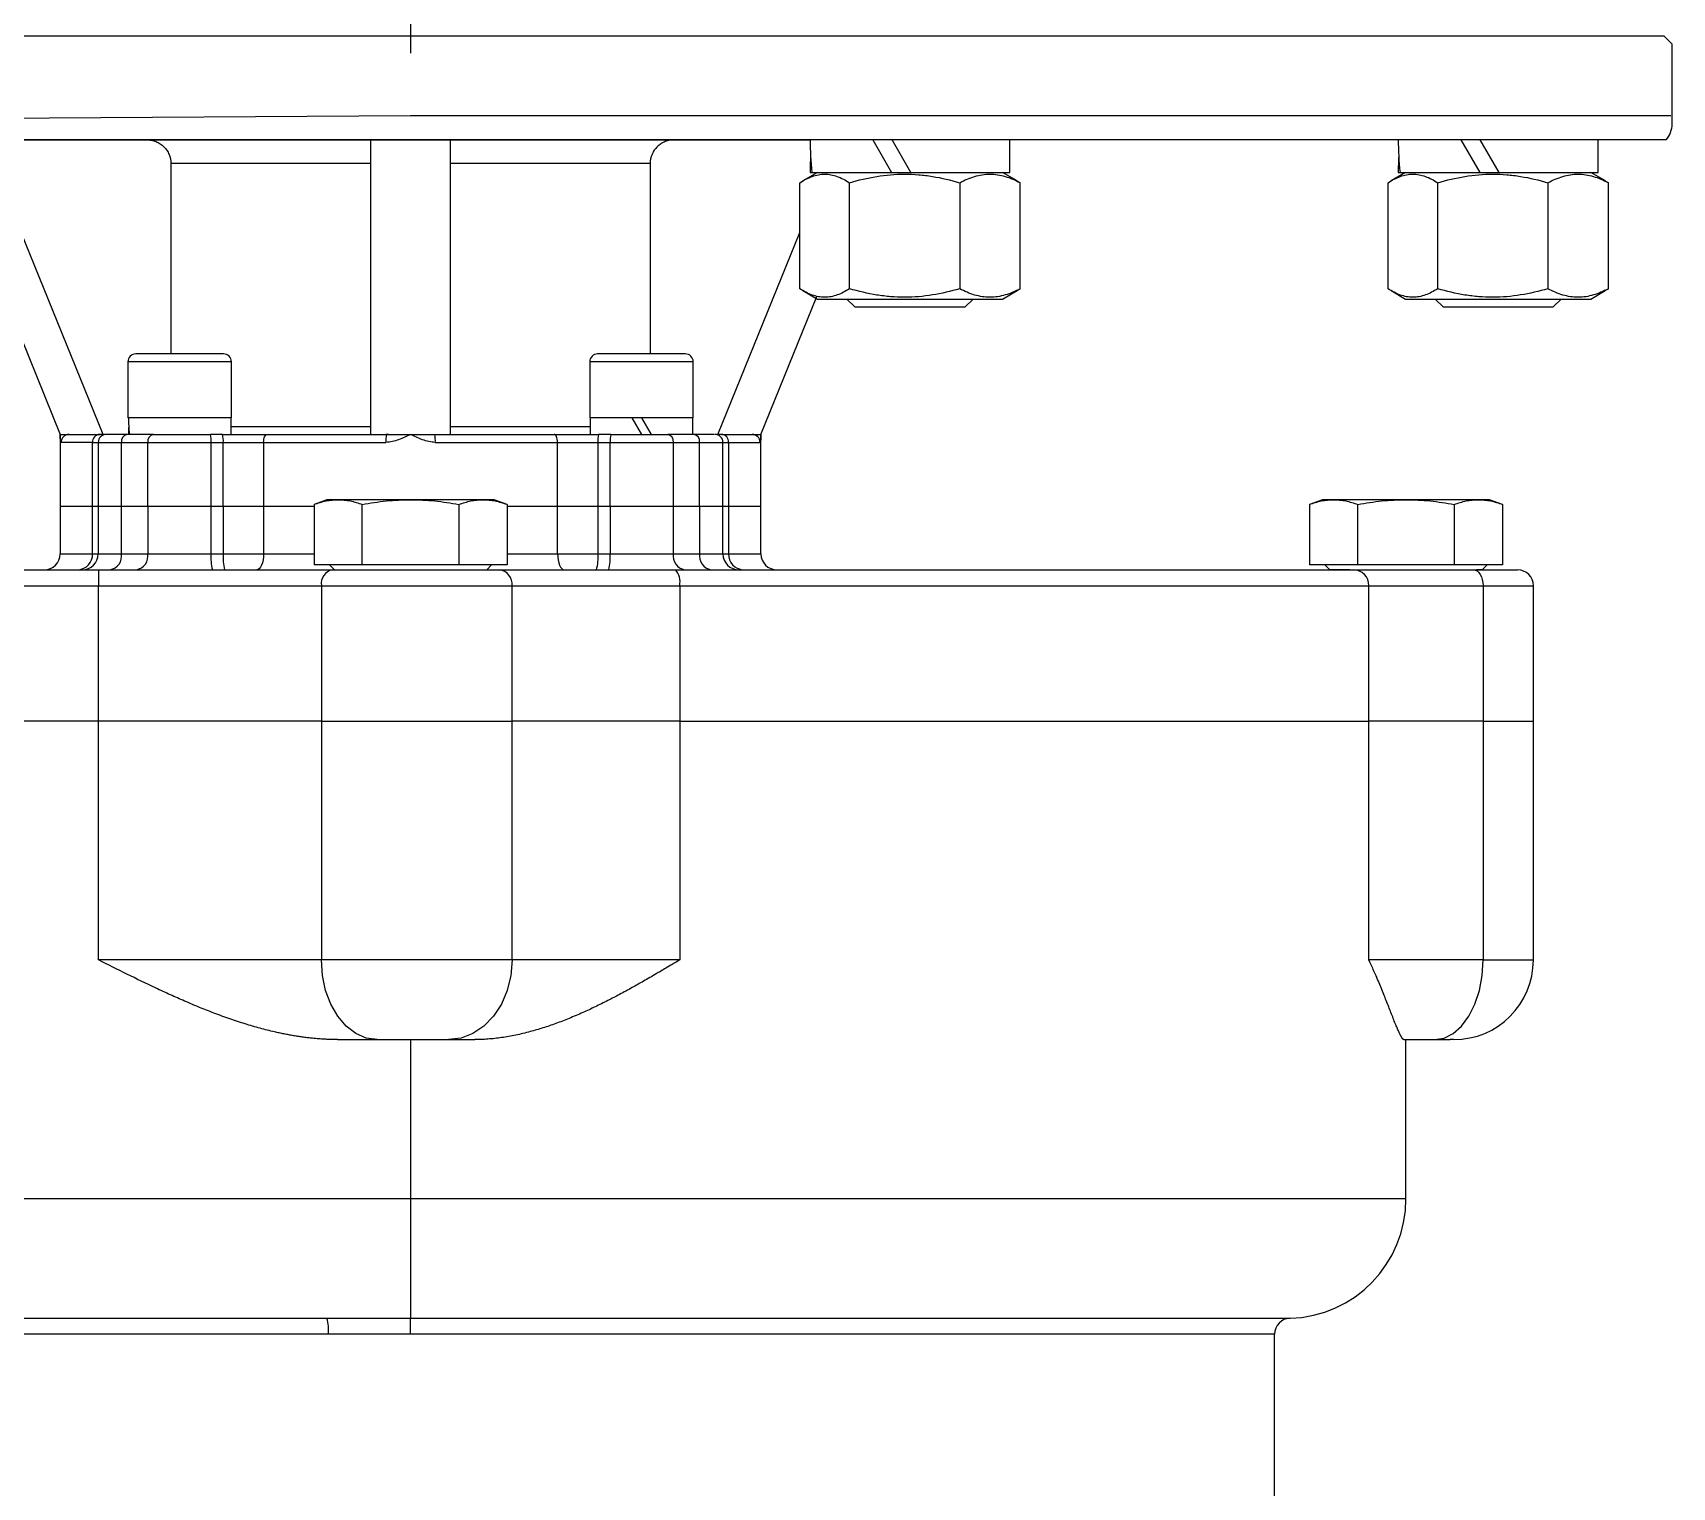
# Model space of a CAD drawing. Header units: millimetres. Extents: x 1756 to 4801, y 514 to 2668.
# Drawn here: x 3987 to 4192.9, y 1885.1 to 2067.8 of the extents above; entities that cross this region are included whole.
import ezdxf

# ---------------------------------------------------------------- set-up
doc = ezdxf.new("R2010")
doc.units = ezdxf.units.MM
doc.linetypes.add('AM_ISO08W050', pattern=[18, 12, -1.5, 3, -1.5])
doc.layers.add('AM_7', color=4, linetype='AM_ISO08W050', lineweight=25)

msp = doc.modelspace()

# ---------------------------------------------------------------- linework, layer by layer
at = {"color": 7, "linetype": 'Continuous', "lineweight": 25}
for p, q in [((4191.911, 2067.354), (3882.314, 2067.354)), ((4192.911, 2066.354), (4191.911, 2067.354)), ((4192.911, 2056.354), (4192.911, 2066.354)), ((4034.478, 2057.354), (3881.314, 2056.354)), ((4192.739, 2057.354), (4034.478, 2057.354)), ((4029.478, 2017.354), (4029.478, 2054.354)), ((4039.478, 2017.354), (4039.478, 2054.354)), ((4109.747, 2054.354), (4084.647, 2054.354)), ((4092.518, 2054.354), (4094.885, 2050.254)), ((4097.31, 2050.254), (4094.942, 2054.354)), ((4109.747, 2050.254), (4109.747, 2054.354)), ((4183.608, 2054.354), (4158.508, 2054.354)), ((4166.378, 2054.354), (4168.746, 2050.254)), ((4171.17, 2050.254), (4168.803, 2054.354)), ((4183.608, 2050.254), (4183.608, 2054.354)), ((4029.478, 2051.354), (4004.391, 2051.354)), ((4004.391, 2051.354), (4004.391, 2027.454)), ((4064.565, 2051.354), (4039.478, 2051.354)), ((4064.565, 2051.354), (4064.565, 2027.454)), ((4083.363, 2035.642), (4083.363, 2048.965)), ((4085.572, 2050.254), (4083.74, 2049.196)), ((4084.647, 2050.254), (4084.872, 2050.254)), ((4084.872, 2050.254), (4109.747, 2050.254)), ((4089.598, 2035.642), (4089.598, 2048.965)), ((4103.432, 2048.965), (4103.432, 2035.642)), ((4110.654, 2049.196), (4108.822, 2050.254)), ((4111.031, 2048.965), (4110.635, 2049.163)), ((4111.031, 2035.642), (4111.031, 2048.965)), ((4157.224, 2035.642), (4157.224, 2048.965)), ((4159.433, 2050.254), (4157.601, 2049.196)), ((4158.508, 2050.254), (4158.733, 2050.254)), ((4158.733, 2050.254), (4183.608, 2050.254)), ((4163.458, 2035.642), (4163.458, 2048.965)), ((4177.292, 2048.965), (4177.292, 2035.642)), ((4184.515, 2049.196), (4182.683, 2050.254)), ((4184.892, 2048.965), (4184.495, 2049.163)), ((4184.892, 2035.642), (4184.892, 2048.965)), ((3995.873, 2017.354), (3985.593, 2042.712)), ((4073.083, 2017.354), (4083.363, 2042.712)), ((3983.548, 2034.448), (3990.478, 2017.354)), ((4078.478, 2017.354), (4085.503, 2034.683)), ((4083.744, 2035.409), (4085.572, 2034.354)), ((4085.572, 2034.354), (4097.197, 2034.354)), ((4089.279, 2034.354), (4090.279, 2033.354)), ((4097.197, 2034.354), (4108.822, 2034.354)), ((4104.114, 2033.354), (4105.114, 2034.354)), ((4108.822, 2034.354), (4110.65, 2035.409)), ((4110.634, 2035.437), (4111.031, 2035.642)), ((4157.604, 2035.409), (4159.433, 2034.354)), ((4159.433, 2034.354), (4171.058, 2034.354)), ((4163.14, 2034.354), (4164.14, 2033.354)), ((4171.058, 2034.354), (4182.683, 2034.354)), ((4177.975, 2033.354), (4178.975, 2034.354)), ((4182.683, 2034.354), (4184.511, 2035.409)), ((4184.495, 2035.437), (4184.892, 2035.642)), ((4090.279, 2033.354), (4097.197, 2033.354)), ((4097.197, 2033.354), (4104.114, 2033.354)), ((4164.14, 2033.354), (4171.058, 2033.354)), ((4171.058, 2033.354), (4177.975, 2033.354)), ((3998.987, 2026.454), (3998.987, 2019.454)), ((4011.987, 2026.454), (3998.987, 2026.454)), ((4011.987, 2019.454), (4011.987, 2026.454)), ((4056.969, 2026.454), (4056.969, 2019.454)), ((4069.969, 2026.454), (4056.969, 2026.454)), ((4069.969, 2019.454), (4069.969, 2026.454)), ((4011.987, 2019.454), (3998.987, 2019.454)), ((4011.927, 2017.354), (4011.927, 2019.454)), ((4011.927, 2018.354), (4029.478, 2018.354)), ((4039.478, 2018.354), (4057.029, 2018.354)), ((4069.969, 2019.454), (4056.969, 2019.454)), ((4057.029, 2019.454), (4057.029, 2017.354)), ((4062.257, 2019.454), (4063.469, 2017.354)), ((4063.469, 2019.454), (4064.682, 2017.354)), ((4069.909, 2017.354), (4069.909, 2019.454)), ((3990.478, 2017.354), (3990.478, 2008.354)), ((3994.536, 2016.354), (3990.588, 2016.354)), ((3994.536, 2008.354), (3994.536, 2016.354)), ((3994.536, 2016.354), (3995.248, 2016.354)), ((3995.248, 2016.354), (3995.248, 2008.354)), ((3995.248, 2016.354), (3998.177, 2016.354)), ((3995.874, 2017.354), (3995.444, 2017.354)), ((3998.177, 2016.354), (4001.482, 2016.354)), ((3998.177, 2008.354), (3998.177, 2016.354)), ((4002.189, 2017.354), (3998.884, 2017.354)), ((4001.482, 2016.354), (4009.425, 2016.354)), ((4001.482, 2008.354), (4001.482, 2016.354)), ((4010.868, 2017.354), (4009.338, 2017.354)), ((4009.425, 2008.354), (4009.425, 2016.354)), ((4009.425, 2016.354), (4010.955, 2016.354)), ((4010.955, 2016.354), (4016.021, 2016.354)), ((4010.955, 2008.354), (4010.955, 2016.354)), ((4016.021, 2016.354), (4016.021, 2008.354)), ((4016.021, 2016.354), (4031.373, 2016.354)), ((4031.716, 2017.355), (4031.431, 2017.338)), ((4037.583, 2016.354), (4052.934, 2016.354)), ((4052.934, 2008.354), (4052.934, 2016.354)), ((4052.934, 2016.354), (4058.001, 2016.354)), ((4058.001, 2016.354), (4058.001, 2008.354)), ((4058.001, 2016.354), (4059.531, 2016.354)), ((4059.618, 2017.354), (4058.088, 2017.354)), ((4059.531, 2016.354), (4067.474, 2016.354)), ((4059.531, 2008.354), (4059.531, 2016.354)), ((4070.072, 2017.354), (4066.767, 2017.354)), ((4067.474, 2008.354), (4067.474, 2016.354)), ((4067.474, 2016.354), (4070.779, 2016.354)), ((4070.779, 2008.354), (4070.779, 2016.354)), ((4070.779, 2016.354), (4073.708, 2016.354)), ((4073.512, 2017.354), (4073.207, 2017.354)), ((4073.708, 2008.354), (4073.708, 2016.354)), ((4073.708, 2016.354), (4074.42, 2016.354)), ((4074.42, 2016.354), (4074.42, 2008.354)), ((4074.42, 2016.354), (4078.368, 2016.354)), ((4078.478, 2008.354), (4078.478, 2017.354)), ((3990.478, 2008.354), (3990.478, 2002.354)), ((3990.478, 2008.354), (3994.536, 2008.354)), ((3994.536, 2008.354), (3995.248, 2008.354)), ((3994.536, 2002.354), (3994.536, 2008.354)), ((3995.248, 2008.354), (3995.248, 2002.354)), ((3995.248, 2008.354), (3998.177, 2008.354)), ((3998.177, 2008.354), (4001.482, 2008.354)), ((3998.177, 2002.354), (3998.177, 2008.354)), ((4001.482, 2008.354), (4009.425, 2008.354)), ((4001.482, 2008.354), (4001.482, 2002.354)), ((4009.425, 2008.354), (4010.955, 2008.354)), ((4009.425, 2002.354), (4009.425, 2008.354)), ((4010.955, 2008.354), (4016.021, 2008.354)), ((4010.955, 2008.354), (4010.955, 2002.354)), ((4016.021, 2008.354), (4022.354, 2008.354)), ((4016.021, 2008.354), (4016.021, 2002.354)), ((4023.978, 2009.154), (4022.354, 2008.563)), ((4022.354, 2008.563), (4022.354, 2000.954)), ((4025.385, 2009.154), (4023.978, 2009.154)), ((4034.478, 2009.154), (4025.385, 2009.154)), ((4028.416, 2000.954), (4028.416, 2008.563)), ((4043.571, 2009.154), (4034.478, 2009.154)), ((4040.54, 2008.563), (4040.54, 2000.954)), ((4044.978, 2009.154), (4043.571, 2009.154)), ((4046.602, 2008.563), (4044.978, 2009.154)), ((4046.602, 2008.563), (4046.602, 2000.954)), ((4046.602, 2008.354), (4052.934, 2008.354)), ((4052.934, 2008.354), (4058.001, 2008.354)), ((4052.934, 2002.354), (4052.934, 2008.354)), ((4058.001, 2008.354), (4059.531, 2008.354)), ((4058.001, 2008.354), (4058.001, 2002.354)), ((4059.531, 2008.354), (4067.474, 2008.354)), ((4059.531, 2008.354), (4059.531, 2002.354)), ((4067.474, 2008.354), (4070.779, 2008.354)), ((4067.474, 2002.354), (4067.474, 2008.354)), ((4070.779, 2008.354), (4073.708, 2008.354)), ((4070.779, 2008.354), (4070.779, 2002.354)), ((4073.708, 2002.354), (4073.708, 2008.354)), ((4073.708, 2008.354), (4074.42, 2008.354)), ((4074.42, 2008.354), (4078.478, 2008.354)), ((4074.42, 2008.354), (4074.42, 2002.354)), ((4078.478, 2002.354), (4078.478, 2008.354)), ((4148.978, 2009.154), (4147.354, 2008.563)), ((4147.354, 2008.563), (4147.354, 2000.954)), ((4150.385, 2009.154), (4148.978, 2009.154)), ((4159.478, 2009.154), (4150.385, 2009.154)), ((4153.416, 2000.954), (4153.416, 2008.563)), ((4168.571, 2009.154), (4159.478, 2009.154)), ((4165.54, 2008.563), (4165.54, 2000.954)), ((4169.978, 2009.154), (4168.571, 2009.154)), ((4171.602, 2008.563), (4169.978, 2009.154)), ((4171.602, 2008.563), (4171.602, 2000.954)), ((3990.478, 2002.354), (3994.536, 2002.354)), ((3994.536, 2002.354), (3995.248, 2002.354)), ((3995.248, 2002.354), (3998.177, 2002.354)), ((3998.177, 2002.354), (4001.482, 2002.354)), ((4001.482, 2002.354), (4009.425, 2002.354)), ((4009.425, 2002.354), (4010.955, 2002.354)), ((4010.955, 2002.354), (4016.021, 2002.354)), ((4016.021, 2002.354), (4022.354, 2002.354)), ((4046.602, 2002.354), (4052.934, 2002.354)), ((4052.934, 2002.354), (4058.001, 2002.354)), ((4058.001, 2002.354), (4059.531, 2002.354)), ((4059.531, 2002.354), (4067.474, 2002.354)), ((4067.474, 2002.354), (4070.779, 2002.354)), ((4070.779, 2002.354), (4073.708, 2002.354)), ((4073.708, 2002.354), (4074.42, 2002.354)), ((4074.42, 2002.354), (4078.478, 2002.354)), ((3958.67, 2000.354), (3995.286, 2000.354)), ((3995.286, 2000.354), (3995.286, 1998.354)), ((4028.416, 2000.954), (4022.354, 2000.954)), ((4024.303, 2000.954), (4024.903, 2000.354)), ((4040.54, 2000.954), (4028.416, 2000.954)), ((4046.602, 2000.954), (4040.54, 2000.954)), ((4044.053, 2000.354), (4044.653, 2000.954)), ((4153.416, 2000.954), (4147.354, 2000.954)), ((4149.303, 2000.954), (4149.903, 2000.354)), ((4152.425, 2000.354), (4149.903, 2000.354)), ((4165.54, 2000.954), (4153.416, 2000.954)), ((4171.602, 2000.954), (4165.54, 2000.954)), ((4169.053, 2000.354), (4168.351, 2000.354)), ((4169.053, 2000.354), (4169.653, 2000.954)), ((3958.67, 1998.354), (3995.286, 1998.354)), ((3995.286, 1998.354), (4023.28, 1998.354)), ((3995.286, 1981.354), (3995.286, 1998.354)), ((4023.28, 1998.354), (4047.223, 1998.354)), ((4023.28, 1998.354), (4023.28, 1981.354)), ((4047.223, 1981.354), (4047.223, 1998.354)), ((4047.223, 1998.354), (4068.271, 1998.354)), ((4068.271, 1998.354), (4068.271, 1981.354)), ((4068.271, 1998.354), (4154.823, 1998.354)), ((4154.823, 1981.354), (4154.823, 1998.354)), ((4154.823, 1998.354), (4169.151, 1998.354)), ((4169.151, 1998.354), (4169.151, 1981.354)), ((4169.151, 1998.354), (4175.478, 1998.354)), ((4175.478, 1981.354), (4175.478, 1998.354)), ((3995.286, 1981.354), (3958.67, 1981.354)), ((4023.28, 1981.354), (3995.286, 1981.354)), ((3995.286, 1951.354), (3995.286, 1981.354)), ((4023.28, 1981.354), (4047.223, 1981.354)), ((4023.28, 1981.354), (4023.28, 1951.354)), ((4068.271, 1981.354), (4047.223, 1981.354)), ((4047.223, 1951.354), (4047.223, 1981.354)), ((4068.271, 1981.354), (4154.823, 1981.354)), ((4068.271, 1981.354), (4068.271, 1951.354)), ((4169.151, 1981.354), (4154.823, 1981.354)), ((4154.823, 1951.354), (4154.823, 1981.354)), ((4169.151, 1981.354), (4175.478, 1981.354)), ((4169.151, 1981.354), (4169.151, 1951.354)), ((4175.478, 1951.354), (4175.478, 1981.354)), ((4023.28, 1951.354), (3995.286, 1951.354)), ((4047.223, 1951.354), (4023.28, 1951.354)), ((4068.271, 1951.354), (4047.223, 1951.354)), ((4169.151, 1951.354), (4154.823, 1951.354)), ((4169.151, 1951.354), (4175.478, 1951.354)), ((4034.478, 1941.354), (4034.478, 1921.354)), ((4159.478, 1921.354), (4159.478, 1941.354)), ((4034.478, 1921.354), (3919.478, 1921.354)), ((4034.478, 1921.354), (4034.478, 1906.36)), ((4159.478, 1921.354), (4034.478, 1921.354)), ((3919.478, 1906.354), (4023.978, 1906.354)), ((4024.168, 1904.354), (3935.75, 1904.354)), ((4034.478, 1904.361), (4034.478, 1906.36)), ((4034.478, 1906.36), (4144.919, 1906.36)), ((4142.978, 1904.361), (4034.478, 1904.361)), ((4142.978, 1832.354), (4142.978, 1904.361))]:
    msp.add_line(p, q, dxfattribs=at)
at = {"linetype": 'ByBlock'}
msp.add_line((3984.309, 2054.354), (4084.647, 2054.354), dxfattribs=at)
at = {"color": 7, "linetype": 'Continuous', "lineweight": 25, "flags": 128}
for points in [[(4016.021, 2016.354), (4016.029, 2016.549), (4016.053, 2016.736), (4016.092, 2016.909), (4016.144, 2017.061), (4016.208, 2017.185), (4016.28, 2017.278), (4016.359, 2017.335), (4016.441, 2017.354)], [(4052.934, 2016.354), (4052.926, 2016.549), (4052.903, 2016.736), (4052.864, 2016.909), (4052.812, 2017.061), (4052.748, 2017.185), (4052.676, 2017.278), (4052.597, 2017.335), (4052.515, 2017.354)], [(4016.021, 2002.354), (4016.005, 2001.964), (4015.958, 2001.588), (4015.88, 2001.243), (4015.776, 2000.94), (4015.649, 2000.691), (4015.504, 2000.506), (4015.346, 2000.392), (4015.182, 2000.354)], [(4052.934, 2002.354), (4052.951, 2001.964), (4052.998, 2001.588), (4053.076, 2001.243), (4053.18, 2000.94), (4053.307, 2000.691), (4053.452, 2000.506), (4053.61, 2000.392), (4053.773, 2000.354)], [(4167.942, 2000.354), (4168.178, 2000.315), (4168.405, 2000.202), (4168.614, 2000.017), (4168.797, 1999.768), (4168.947, 1999.465), (4169.059, 1999.119), (4169.128, 1998.744), (4169.151, 1998.354)], [(4030.279, 1941.354), (4028.913, 1941.546), (4027.601, 1942.115), (4026.391, 1943.039), (4025.33, 1944.283), (4024.46, 1945.798), (4023.813, 1947.527), (4023.415, 1949.403), (4023.28, 1951.354)], [(4047.223, 1951.354), (4047.07, 1949.403), (4046.616, 1947.527), (4045.88, 1945.798), (4044.89, 1944.283), (4043.683, 1943.039), (4042.306, 1942.115), (4040.811, 1941.546), (4039.257, 1941.354)], [(4163.105, 1941.354), (4164.285, 1941.546), (4165.419, 1942.115), (4166.464, 1943.039), (4167.38, 1944.283), (4168.132, 1945.798), (4168.691, 1947.527), (4169.035, 1949.403), (4169.151, 1951.354)]]:
    msp.add_lwpolyline(points, dxfattribs=at)
at = {"color": 7, "linetype": 'Continuous', "lineweight": 25}
for centre, radius, start, end in [((4189.911, 2056.354), 3, 318.18969, 0), ((3999.987, 2026.454), 1, 90, 180), ((4010.987, 2026.454), 1, 0, 90), ((4057.969, 2026.454), 1, 90, 180), ((4068.969, 2026.454), 1, 0, 90), ((3991.586, 2016.355), 0.999, 90.0716, 180.07142), ((3995.492, 2016.398), 0.957, 92.90166, 182.63384), ((3996.248, 2016.354), 1, 90, 180), ((3999.061, 2016.479), 0.893, 101.42175, 188.04947), ((4002.366, 2016.479), 0.893, 101.42175, 188.04947), ((4006.491, 2016.602), 2.944, 355.16619, 14.79594), ((4008.021, 2016.602), 2.944, 355.16619, 14.79594), ((4034.968, 2016.603), 3.604, 167.9691, 183.95765), ((4033.987, 2016.603), 3.604, 356.04235, 12.0309), ((4060.934, 2016.602), 2.944, 165.20406, 184.83381), ((4062.465, 2016.602), 2.944, 165.20406, 184.83381), ((4066.59, 2016.479), 0.893, 351.95053, 78.57825), ((4069.895, 2016.479), 0.893, 351.95053, 78.57825), ((4072.708, 2016.354), 1, 0, 90), ((4073.464, 2016.398), 0.957, 357.36616, 87.09834), ((4077.369, 2016.355), 0.999, 359.92858, 89.9284), ((3988.478, 2002.354), 2, 270, 0), ((3992.624, 2002.266), 1.914, 272.90166, 2.63384), ((3993.248, 2002.354), 2, 270, 0), ((3996.409, 2002.104), 1.785, 281.42175, 8.04947), ((3999.714, 2002.104), 1.785, 281.42175, 8.04947), ((4015.292, 2001.858), 5.889, 175.16619, 194.79594), ((4016.823, 2001.858), 5.889, 175.16619, 194.79594), ((4052.133, 2001.858), 5.889, 345.20406, 4.83381), ((4053.664, 2001.858), 5.889, 345.20406, 4.83381), ((4069.241, 2002.104), 1.785, 171.95053, 258.57825), ((4072.546, 2002.104), 1.785, 171.95053, 258.57825), ((4075.708, 2002.354), 2, 180, 270), ((4076.332, 2002.266), 1.914, 177.36616, 267.09834), ((4080.478, 2002.354), 2, 180, 270), ((4025.044, 1998.609), 1.783, 101.79935, 188.22783), ((4045.4, 1998.537), 1.832, 354.27384, 82.80437), ((4066.016, 1998.817), 2.302, 348.3861, 41.86985), ((4152.86, 1998.39), 1.964, 358.93377, 88.89253), ((4173.478, 1998.354), 2, 0, 90), ((4165.478, 1951.354), 10, 270, 0), ((4144.478, 1921.354), 15, 271.68541, 0), ((4018.764, 1904.849), 5.427, 354.7617, 16.0945), ((4144.978, 1904.361), 2, 91.68541, 180)]:
    msp.add_arc(centre, radius, start, end, dxfattribs=at)
for centre, major_axis, start_param, end_param in [((4097.197, 2054.354), (0, -21.737), 4.712389, 4.9021421), ((4171.058, 2054.354), (0, -21.737), 4.712389, 4.9021421), ((4097.197, 2050.254), (0, -21.737), 4.6179404, 4.712389), ((4171.058, 2050.254), (0, -21.737), 4.6179404, 4.712389), ((4005.487, 2019.454), (0, 11.154), 1.5707963, 1.760193), ((4005.487, 2017.354), (0, 11.154), 1.4765236, 1.5707963)]:
    msp.add_ellipse(centre, major_axis=major_axis, ratio=0.5773503, start_param=start_param, end_param=end_param, dxfattribs=at)
for points, knots in [([(4034.478, 2054.354), (4012.068, 2054.354), (3990.574, 2054.354), (3958.881, 2054.354), (3882.193, 2054.232), (3882.193, 2054.232)], [0, 0, 0, 0, 0.5, 0.5, 1, 1, 1, 1]), ([(4001.353, 2054.354), (4001.552, 2054.354), (4001.748, 2054.335), (4002.134, 2054.259), (4002.326, 2054.202), (4002.692, 2054.053), (4002.866, 2053.962), (4003.196, 2053.746), (4003.353, 2053.62), (4003.634, 2053.344), (4003.76, 2053.194), (4003.983, 2052.867), (4004.079, 2052.691), (4004.309, 2052.148), (4004.391, 2051.752), (4004.391, 2051.354)], [0, 0, 0, 0, 0.125, 0.125, 0.25, 0.25, 0.375, 0.375, 0.5, 0.5, 0.625, 0.625, 0.75, 0.75, 1, 1, 1, 1]), ([(4192.147, 2054.354), (4187.903, 2054.354), (4109.644, 2054.354), (4078.382, 2054.354), (4056.888, 2054.354), (4034.478, 2054.354)], [0.0135939, 0.0135939, 0.0135939, 0.0135939, 0.5, 0.5, 1, 1, 1, 1]), ([(4067.603, 2054.354), (4067.403, 2054.354), (4067.207, 2054.335), (4066.822, 2054.259), (4066.63, 2054.202), (4066.263, 2054.053), (4066.089, 2053.962), (4065.76, 2053.746), (4065.603, 2053.62), (4065.322, 2053.344), (4065.196, 2053.194), (4064.973, 2052.867), (4064.877, 2052.691), (4064.647, 2052.148), (4064.565, 2051.752), (4064.565, 2051.354)], [0, 0, 0, 0, 0.125, 0.125, 0.25, 0.25, 0.375, 0.375, 0.5, 0.5, 0.625, 0.625, 0.75, 0.75, 1, 1, 1, 1]), ([(4083.363, 2048.965), (4083.872, 2049.292), (4084.385, 2049.561), (4085.421, 2049.934), (4085.944, 2050.036), (4086.739, 2050.038), (4087.006, 2050.013), (4087.532, 2049.915), (4087.794, 2049.842), (4088.574, 2049.562), (4089.088, 2049.292), (4089.598, 2048.965)], [0, 0, 0, 0, 0.25, 0.25, 0.5, 0.5, 0.625, 0.625, 0.75, 0.75, 1, 1, 1, 1]), ([(4089.598, 2048.965), (4090.727, 2049.292), (4091.865, 2049.561), (4094.164, 2049.934), (4095.325, 2050.036), (4097.089, 2050.038), (4097.68, 2050.013), (4098.849, 2049.915), (4099.429, 2049.842), (4101.16, 2049.562), (4102.301, 2049.292), (4103.432, 2048.965)], [0, 0, 0, 0, 0.25, 0.25, 0.5, 0.5, 0.625, 0.625, 0.75, 0.75, 1, 1, 1, 1]), ([(4103.432, 2048.965), (4104.052, 2049.292), (4104.677, 2049.561), (4105.94, 2049.934), (4106.578, 2050.036), (4107.547, 2050.038), (4107.872, 2050.013), (4108.514, 2049.915), (4108.832, 2049.842), (4109.783, 2049.562), (4110.41, 2049.292), (4111.031, 2048.965)], [0, 0, 0, 0, 0.25, 0.25, 0.5, 0.5, 0.625, 0.625, 0.75, 0.75, 1, 1, 1, 1]), ([(4157.224, 2048.965), (4157.733, 2049.292), (4158.246, 2049.561), (4159.282, 2049.934), (4159.805, 2050.036), (4160.6, 2050.038), (4160.866, 2050.013), (4161.393, 2049.915), (4161.655, 2049.842), (4162.435, 2049.562), (4162.949, 2049.292), (4163.458, 2048.965)], [0, 0, 0, 0, 0.25, 0.25, 0.5, 0.5, 0.625, 0.625, 0.75, 0.75, 1, 1, 1, 1]), ([(4163.458, 2048.965), (4164.588, 2049.292), (4165.726, 2049.561), (4168.025, 2049.934), (4169.186, 2050.036), (4170.95, 2050.038), (4171.541, 2050.013), (4172.71, 2049.915), (4173.29, 2049.842), (4175.021, 2049.562), (4176.162, 2049.292), (4177.292, 2048.965)], [0, 0, 0, 0, 0.25, 0.25, 0.5, 0.5, 0.625, 0.625, 0.75, 0.75, 1, 1, 1, 1]), ([(4177.292, 2048.965), (4177.913, 2049.292), (4178.538, 2049.561), (4179.801, 2049.934), (4180.439, 2050.036), (4181.408, 2050.038), (4181.732, 2050.013), (4182.374, 2049.915), (4182.693, 2049.842), (4183.644, 2049.562), (4184.271, 2049.292), (4184.892, 2048.965)], [0, 0, 0, 0, 0.25, 0.25, 0.5, 0.5, 0.625, 0.625, 0.75, 0.75, 1, 1, 1, 1]), ([(4089.598, 2035.642), (4089.089, 2035.315), (4088.576, 2035.046), (4087.54, 2034.673), (4087.016, 2034.571), (4086.221, 2034.57), (4085.955, 2034.595), (4085.428, 2034.693), (4085.167, 2034.765), (4084.386, 2035.045), (4083.873, 2035.315), (4083.363, 2035.642)], [0, 0, 0, 0, 0.25, 0.25, 0.5, 0.5, 0.625, 0.625, 0.75, 0.75, 1, 1, 1, 1]), ([(4103.432, 2035.642), (4102.302, 2035.315), (4101.164, 2035.046), (4098.865, 2034.673), (4097.704, 2034.571), (4095.94, 2034.57), (4095.349, 2034.595), (4094.18, 2034.693), (4093.6, 2034.765), (4091.869, 2035.045), (4090.728, 2035.315), (4089.598, 2035.642)], [0, 0, 0, 0, 0.25, 0.25, 0.5, 0.5, 0.625, 0.625, 0.75, 0.75, 1, 1, 1, 1]), ([(4111.031, 2035.642), (4110.41, 2035.315), (4109.786, 2035.046), (4108.523, 2034.673), (4107.885, 2034.571), (4106.915, 2034.57), (4106.591, 2034.595), (4105.949, 2034.693), (4105.63, 2034.765), (4104.679, 2035.045), (4104.053, 2035.315), (4103.432, 2035.642)], [0, 0, 0, 0, 0.25, 0.25, 0.5, 0.5, 0.625, 0.625, 0.75, 0.75, 1, 1, 1, 1]), ([(4163.458, 2035.642), (4162.949, 2035.315), (4162.437, 2035.046), (4161.401, 2034.673), (4160.877, 2034.571), (4160.082, 2034.57), (4159.816, 2034.595), (4159.289, 2034.693), (4159.027, 2034.765), (4158.247, 2035.045), (4157.733, 2035.315), (4157.224, 2035.642)], [0, 0, 0, 0, 0.25, 0.25, 0.5, 0.5, 0.625, 0.625, 0.75, 0.75, 1, 1, 1, 1]), ([(4177.292, 2035.642), (4176.163, 2035.315), (4175.025, 2035.046), (4172.726, 2034.673), (4171.565, 2034.571), (4169.801, 2034.57), (4169.21, 2034.595), (4168.041, 2034.693), (4167.461, 2034.765), (4165.73, 2035.045), (4164.589, 2035.315), (4163.458, 2035.642)], [0, 0, 0, 0, 0.25, 0.25, 0.5, 0.5, 0.625, 0.625, 0.75, 0.75, 1, 1, 1, 1]), ([(4184.892, 2035.642), (4184.271, 2035.315), (4183.646, 2035.046), (4182.384, 2034.673), (4181.745, 2034.571), (4180.776, 2034.57), (4180.452, 2034.595), (4179.81, 2034.693), (4179.491, 2034.765), (4178.54, 2035.045), (4177.914, 2035.315), (4177.292, 2035.642)], [0, 0, 0, 0, 0.25, 0.25, 0.5, 0.5, 0.625, 0.625, 0.75, 0.75, 1, 1, 1, 1]), ([(4005.487, 2027.454), (4004.028, 2027.454), (4002.629, 2027.454), (4000.566, 2027.454), (3999.987, 2027.454), (3999.987, 2027.454)], [0, 0, 0, 0, 0.5, 0.5, 1, 1, 1, 1]), ([(4010.987, 2027.454), (4010.987, 2027.454), (4010.407, 2027.454), (4008.344, 2027.454), (4006.945, 2027.454), (4005.487, 2027.454)], [0, 0, 0, 0, 0.5, 0.5, 1, 1, 1, 1]), ([(4068.969, 2027.454), (4068.969, 2027.454), (4068.39, 2027.454), (4066.327, 2027.454), (4064.928, 2027.454), (4062.011, 2027.454), (4060.612, 2027.454), (4058.549, 2027.454), (4057.969, 2027.454), (4057.969, 2027.454)], [0, 0, 0, 0, 0.25, 0.25, 0.5, 0.5, 0.75, 0.75, 1, 1, 1, 1]), ([(3990.588, 2016.354), (3990.568, 2016.354), (3990.551, 2016.39), (3990.524, 2016.506), (3990.512, 2016.587), (3990.486, 2016.87), (3990.478, 2017.112), (3990.478, 2017.354)], [0, 0, 0, 0, 0.25, 0.25, 0.5, 0.5, 1, 1, 1, 1]), ([(3990.478, 2017.354), (3990.478, 2017.354), (3990.484, 2017.354), (3990.509, 2017.354), (3990.527, 2017.354), (3990.599, 2017.354), (3990.672, 2017.354), (3990.958, 2017.354), (3991.233, 2017.354), (3991.585, 2017.354)], [0, 0, 0, 0, 0.125, 0.125, 0.25, 0.25, 0.5, 0.5, 1, 1, 1, 1]), ([(3998.884, 2017.354), (3998.455, 2017.354), (3997.585, 2017.354), (3996.738, 2017.354), (3996.278, 2017.354), (3996.293, 2017.354), (3996.299, 2017.354)], [0, 0, 0, 0, 0.2744342, 0.5555314, 0.8366287, 1, 1, 1, 1]), ([(4034.478, 2017.354), (4033.985, 2017.112), (4033.493, 2016.87), (4032.719, 2016.587), (4032.457, 2016.506), (4031.923, 2016.39), (4031.65, 2016.354), (4031.373, 2016.354)], [0, 0, 0, 0, 0.5, 0.5, 0.75, 0.75, 1, 1, 1, 1]), ([(4031.443, 2017.354), (4031.871, 2017.354), (4032.344, 2017.354), (4033.124, 2017.354), (4033.389, 2017.354), (4033.793, 2017.354), (4033.928, 2017.354), (4034.202, 2017.354), (4034.341, 2017.354), (4034.478, 2017.354)], [0, 0, 0, 0, 0.5, 0.5, 0.75, 0.75, 0.875, 0.875, 1, 1, 1, 1]), ([(4034.478, 2017.354), (4034.615, 2017.354), (4034.754, 2017.354), (4035.028, 2017.354), (4035.163, 2017.354), (4035.567, 2017.354), (4035.834, 2017.354), (4036.612, 2017.354), (4037.085, 2017.354), (4037.512, 2017.354)], [0, 0, 0, 0, 0.125, 0.125, 0.25, 0.25, 0.5, 0.5, 1, 1, 1, 1]), ([(4037.583, 2016.354), (4037.306, 2016.354), (4037.033, 2016.39), (4036.499, 2016.506), (4036.237, 2016.587), (4035.462, 2016.87), (4034.97, 2017.112), (4034.478, 2017.354)], [0, 0, 0, 0, 0.25, 0.25, 0.5, 0.5, 1, 1, 1, 1]), ([(4072.657, 2017.354), (4072.663, 2017.354), (4072.678, 2017.354), (4072.218, 2017.354), (4071.371, 2017.354), (4070.501, 2017.354), (4070.072, 2017.354)], [0, 0, 0, 0, 0.1633713, 0.4444686, 0.7255658, 1, 1, 1, 1]), ([(4077.371, 2017.354), (4077.723, 2017.354), (4077.998, 2017.354), (4078.285, 2017.354), (4078.357, 2017.354), (4078.429, 2017.354), (4078.447, 2017.354), (4078.472, 2017.354), (4078.478, 2017.354), (4078.478, 2017.354)], [0, 0, 0, 0, 0.5, 0.5, 0.75, 0.75, 0.875, 0.875, 1, 1, 1, 1]), ([(4078.478, 2017.354), (4078.478, 2017.112), (4078.47, 2016.87), (4078.444, 2016.587), (4078.432, 2016.506), (4078.405, 2016.39), (4078.388, 2016.354), (4078.368, 2016.354)], [0, 0, 0, 0, 0.5, 0.5, 0.75, 0.75, 1, 1, 1, 1]), ([(4022.354, 2008.563), (4022.855, 2008.745), (4023.357, 2008.894), (4024.367, 2009.099), (4024.875, 2009.154), (4025.385, 2009.154)], [0, 0, 0, 0, 0.5, 0.5, 1, 1, 1, 1]), ([(4025.385, 2009.154), (4025.895, 2009.154), (4026.402, 2009.099), (4027.412, 2008.894), (4027.915, 2008.745), (4028.416, 2008.563)], [0, 0, 0, 0, 0.5, 0.5, 1, 1, 1, 1]), ([(4028.416, 2008.563), (4029.418, 2008.745), (4030.423, 2008.894), (4032.443, 2009.099), (4033.458, 2009.154), (4034.478, 2009.154)], [0, 0, 0, 0, 0.5, 0.5, 1, 1, 1, 1]), ([(4034.478, 2009.154), (4035.498, 2009.154), (4036.513, 2009.099), (4038.532, 2008.894), (4039.538, 2008.745), (4040.54, 2008.563)], [0, 0, 0, 0, 0.5, 0.5, 1, 1, 1, 1]), ([(4040.54, 2008.563), (4041.041, 2008.745), (4041.544, 2008.894), (4042.554, 2009.099), (4043.061, 2009.154), (4043.571, 2009.154)], [0, 0, 0, 0, 0.5, 0.5, 1, 1, 1, 1]), ([(4043.571, 2009.154), (4044.081, 2009.154), (4044.588, 2009.099), (4045.598, 2008.894), (4046.101, 2008.745), (4046.602, 2008.563)], [0, 0, 0, 0, 0.5, 0.5, 1, 1, 1, 1]), ([(4147.354, 2008.563), (4147.855, 2008.745), (4148.357, 2008.894), (4149.367, 2009.099), (4149.875, 2009.154), (4150.385, 2009.154)], [0, 0, 0, 0, 0.5, 0.5, 1, 1, 1, 1]), ([(4150.385, 2009.154), (4150.895, 2009.154), (4151.402, 2009.099), (4152.412, 2008.894), (4152.915, 2008.745), (4153.416, 2008.563)], [0, 0, 0, 0, 0.5, 0.5, 1, 1, 1, 1]), ([(4153.416, 2008.563), (4154.418, 2008.745), (4155.423, 2008.894), (4157.443, 2009.099), (4158.458, 2009.154), (4159.478, 2009.154)], [0, 0, 0, 0, 0.5, 0.5, 1, 1, 1, 1]), ([(4159.478, 2009.154), (4160.498, 2009.154), (4161.513, 2009.099), (4163.532, 2008.894), (4164.538, 2008.745), (4165.54, 2008.563)], [0, 0, 0, 0, 0.5, 0.5, 1, 1, 1, 1]), ([(4165.54, 2008.563), (4166.041, 2008.745), (4166.544, 2008.894), (4167.554, 2009.099), (4168.061, 2009.154), (4168.571, 2009.154)], [0, 0, 0, 0, 0.5, 0.5, 1, 1, 1, 1]), ([(4168.571, 2009.154), (4169.081, 2009.154), (4169.588, 2009.099), (4170.598, 2008.894), (4171.101, 2008.745), (4171.602, 2008.563)], [0, 0, 0, 0, 0.5, 0.5, 1, 1, 1, 1]), ([(3995.286, 2000.354), (3995.511, 2000.354), (3995.959, 2000.354), (3996.632, 2000.354), (3997.303, 2000.354), (3997.973, 2000.354), (3998.643, 2000.354), (3999.311, 2000.354), (3999.979, 2000.354), (4000.645, 2000.354), (4001.31, 2000.354), (4001.974, 2000.354), (4002.638, 2000.354), (4004.424, 2000.354), (4007.307, 2000.354), (4011.186, 2000.354), (4014.914, 2000.354), (4017.605, 2000.354), (4019.373, 2000.354), (4020.308, 2000.354), (4021.223, 2000.354), (4022.118, 2000.354), (4022.993, 2000.354), (4023.85, 2000.354), (4024.403, 2000.354), (4024.68, 2000.354)], [0, 0, 0, 0, 0.0206873, 0.0413484, 0.0619885, 0.082613, 0.1032271, 0.123836, 0.1444453, 0.16506, 0.1856856, 0.2063273, 0.2269904, 0.2476802, 0.3738332, 0.5000025, 0.6261556, 0.7523249, 0.7877718, 0.8231526, 0.8584941, 0.8938229, 0.9291657, 0.9645492, 1, 1, 1, 1]), ([(4024.68, 2000.354), (4024.772, 2000.354), (4024.957, 2000.354), (4025.242, 2000.354), (4025.534, 2000.354), (4025.832, 2000.354), (4026.137, 2000.354), (4026.449, 2000.354), (4027.038, 2000.354), (4027.935, 2000.354), (4029.178, 2000.354), (4030.471, 2000.354), (4031.577, 2000.354), (4032.469, 2000.354), (4033.136, 2000.354), (4033.806, 2000.354), (4034.254, 2000.354), (4034.478, 2000.354)], [0, 0, 0, 0, 0.0354436, 0.0708226, 0.1061635, 0.141493, 0.1768378, 0.2122247, 0.2476802, 0.3738197, 0.5000079, 0.6261474, 0.7523356, 0.8143142, 0.8761557, 0.9380033, 1, 1, 1, 1]), ([(4034.478, 2000.354), (4034.596, 2000.354), (4034.832, 2000.354), (4035.186, 2000.354), (4035.539, 2000.354), (4035.89, 2000.354), (4036.241, 2000.354), (4036.59, 2000.354), (4036.939, 2000.354), (4037.287, 2000.354), (4038.049, 2000.354), (4039.211, 2000.354), (4040.717, 2000.354), (4042.139, 2000.354), (4043.188, 2000.354), (4043.919, 2000.354), (4044.379, 2000.354), (4044.818, 2000.354), (4045.238, 2000.354), (4045.499, 2000.354), (4045.63, 2000.354)], [0, 0, 0, 0, 0.02749, 0.0549197, 0.0823065, 0.1096679, 0.1370215, 0.1643848, 0.1917756, 0.2192112, 0.2467091, 0.373338, 0.5000072, 0.6266361, 0.7533053, 0.8027403, 0.8520248, 0.9012613, 0.9505523, 1, 1, 1, 1]), ([(4045.63, 2000.354), (4045.767, 2000.354), (4046.041, 2000.354), (4046.463, 2000.354), (4046.893, 2000.354), (4047.331, 2000.354), (4047.777, 2000.354), (4048.231, 2000.354), (4048.693, 2000.354), (4049.163, 2000.354), (4049.642, 2000.354), (4050.786, 2000.354), (4052.673, 2000.354), (4055.425, 2000.354), (4058.333, 2000.354), (4060.699, 2000.354), (4062.426, 2000.354), (4063.466, 2000.354), (4064.516, 2000.354), (4065.577, 2000.354), (4066.648, 2000.354), (4067.369, 2000.354), (4067.73, 2000.354)], [0, 0, 0, 0, 0.0248753, 0.0497253, 0.0745563, 0.0993748, 0.1241872, 0.1490001, 0.1738198, 0.1986528, 0.2235055, 0.2483843, 0.3741835, 0.5000023, 0.6258015, 0.7516204, 0.793064, 0.834449, 0.8758053, 0.9171627, 0.958551, 1, 1, 1, 1]), ([(4067.73, 2000.354), (4068.081, 2000.354), (4068.781, 2000.354), (4069.829, 2000.354), (4070.873, 2000.354), (4071.914, 2000.354), (4072.952, 2000.354), (4073.986, 2000.354), (4075.018, 2000.354), (4076.046, 2000.354), (4077.071, 2000.354), (4078.093, 2000.354), (4079.112, 2000.354), (4080.127, 2000.354), (4081.14, 2000.354), (4083.018, 2000.354), (4085.742, 2000.354), (4089.275, 2000.354), (4092.752, 2000.354), (4097.349, 2000.354), (4102.965, 2000.354), (4109.456, 2000.354), (4115.65, 2000.354), (4121.514, 2000.354), (4127.008, 2000.354), (4132.092, 2000.354), (4136.751, 2000.354), (4140.253, 2000.354), (4142.821, 2000.354), (4144.621, 2000.354), (4146.309, 2000.354), (4147.651, 2000.354), (4148.699, 2000.354), (4149.492, 2000.354), (4150.247, 2000.354), (4150.967, 2000.354), (4151.649, 2000.354), (4152.297, 2000.354), (4152.697, 2000.354), (4152.898, 2000.354)], [0, 0, 0, 0, 0.0086814, 0.0173587, 0.0260326, 0.0347038, 0.0433731, 0.052041, 0.0607083, 0.0693756, 0.0780436, 0.0867131, 0.0953846, 0.1040589, 0.1127367, 0.1214186, 0.1525436, 0.1836379, 0.2147333, 0.2458613, 0.3091245, 0.3723917, 0.4361941, 0.5000006, 0.563803, 0.6276095, 0.6908727, 0.7541399, 0.7852648, 0.8163591, 0.8474545, 0.8785825, 0.895941, 0.913286, 0.930623, 0.9479574, 0.9652947, 0.9826404, 1, 1, 1, 1]), ([(4152.898, 2000.354), (4152.96, 2000.354), (4153.084, 2000.354), (4153.283, 2000.354), (4153.491, 2000.354), (4153.71, 2000.354), (4153.939, 2000.354), (4154.178, 2000.354), (4154.428, 2000.354), (4154.687, 2000.354), (4154.957, 2000.354), (4155.616, 2000.354), (4156.765, 2000.354), (4158.576, 2000.354), (4160.617, 2000.354), (4162.372, 2000.354), (4163.695, 2000.354), (4164.503, 2000.354), (4165.332, 2000.354), (4166.181, 2000.354), (4167.049, 2000.354), (4167.644, 2000.354), (4167.942, 2000.354)], [0, 0, 0, 0, 0.0248753, 0.0497253, 0.0745563, 0.0993748, 0.1241872, 0.1490001, 0.1738198, 0.1986528, 0.2235055, 0.2483843, 0.3741835, 0.5000023, 0.6258015, 0.7516204, 0.793064, 0.834449, 0.8758053, 0.9171627, 0.958551, 1, 1, 1, 1]), ([(4167.942, 2000.354), (4168.036, 2000.354), (4168.223, 2000.354), (4168.496, 2000.354), (4168.764, 2000.354), (4169.025, 2000.354), (4169.28, 2000.354), (4169.529, 2000.354), (4169.772, 2000.354), (4170.008, 2000.354), (4170.515, 2000.354), (4171.235, 2000.354), (4172.046, 2000.354), (4172.688, 2000.354), (4173.055, 2000.354), (4173.252, 2000.354), (4173.353, 2000.354), (4173.425, 2000.354), (4173.47, 2000.354), (4173.475, 2000.354), (4173.478, 2000.354)], [0, 0, 0, 0, 0.02749, 0.0549197, 0.0823065, 0.1096679, 0.1370215, 0.1643849, 0.1917756, 0.2192112, 0.2467091, 0.3733381, 0.5000073, 0.6266362, 0.7533054, 0.8027337, 0.8520149, 0.9012513, 0.9505456, 1, 1, 1, 1]), ([(4025.286, 1941.354), (4025.11, 1941.355), (4024.756, 1941.357), (4024.223, 1941.372), (4023.684, 1941.397), (4023.139, 1941.432), (4022.589, 1941.476), (4022.034, 1941.531), (4021.473, 1941.595), (4020.906, 1941.669), (4020.334, 1941.754), (4019.757, 1941.848), (4019.174, 1941.952), (4018.586, 1942.065), (4017.992, 1942.189), (4016.987, 1942.413), (4015.554, 1942.775), (4013.68, 1943.323), (4011.743, 1943.962), (4009.83, 1944.66), (4007.934, 1945.41), (4006.119, 1946.175), (4004.282, 1946.991), (4001.869, 1948.107), (3998.855, 1949.569), (3996.476, 1950.759), (3995.286, 1951.354)], [0, 0, 0, 0, 0.0165466, 0.0332712, 0.0501792, 0.0672762, 0.0845673, 0.1020576, 0.1197519, 0.137655, 0.1557713, 0.1741054, 0.1926613, 0.2114433, 0.2304551, 0.2497007, 0.3082238, 0.3693882, 0.4332726, 0.4999459, 0.5608473, 0.6249484, 0.6850826, 0.7499051, 0.8749257, 1, 1, 1, 1]), ([(4068.271, 1951.354), (4067.963, 1951.17), (4067.388, 1950.828), (4066.585, 1950.351), (4065.904, 1949.95), (4064.967, 1949.4), (4063.783, 1948.716), (4062.258, 1947.855), (4060.766, 1947.042), (4059.217, 1946.232), (4057.681, 1945.472), (4056.063, 1944.721), (4054.419, 1944.017), (4052.743, 1943.37), (4051.117, 1942.814), (4049.739, 1942.407), (4048.6, 1942.118), (4047.692, 1941.914), (4046.797, 1941.741), (4045.916, 1941.6), (4045.05, 1941.49), (4044.198, 1941.412), (4043.36, 1941.363), (4042.806, 1941.357), (4042.532, 1941.354)], [0, 0, 0, 0, 0.0390544, 0.0728896, 0.1015059, 0.1249032, 0.1908172, 0.2495988, 0.3142581, 0.3741009, 0.4379541, 0.4985614, 0.565599, 0.6296474, 0.6907919, 0.7491301, 0.782957, 0.8160173, 0.8483392, 0.8799528, 0.9108902, 0.9411858, 0.9708762, 1, 1, 1, 1]), ([(4159.218, 1941.354), (4159.208, 1941.355), (4159.187, 1941.357), (4159.154, 1941.373), (4159.119, 1941.398), (4159.081, 1941.434), (4159.041, 1941.48), (4158.999, 1941.536), (4158.954, 1941.603), (4158.907, 1941.679), (4158.858, 1941.766), (4158.806, 1941.863), (4158.751, 1941.971), (4158.693, 1942.088), (4158.633, 1942.216), (4158.529, 1942.446), (4158.369, 1942.814), (4158.14, 1943.37), (4157.881, 1944.017), (4157.604, 1944.721), (4157.309, 1945.472), (4157.009, 1946.232), (4156.686, 1947.042), (4156.355, 1947.855), (4155.997, 1948.716), (4155.648, 1949.531), (4155.255, 1950.423), (4154.983, 1951.01), (4154.823, 1951.354)], [0, 0, 0, 0, 0.0165753, 0.0333299, 0.0502715, 0.0674072, 0.0847441, 0.1022891, 0.1200485, 0.1380289, 0.1562362, 0.1746762, 0.1933548, 0.2122772, 0.2314487, 0.2508744, 0.3092093, 0.3703521, 0.4344005, 0.5014397, 0.5620428, 0.6258986, 0.6857372, 0.750399, 0.8092367, 0.8750836, 0.9269515, 1, 1, 1, 1]), ([(4163.105, 1941.354), (4163.446, 1941.354), (4164.136, 1941.354), (4164.775, 1941.354), (4164.977, 1941.354), (4165.032, 1941.354)], [0, 0, 0, 0, 0.4133371, 0.8378923, 1, 1, 1, 1]), ([(4165.478, 1941.354), (4165.458, 1941.354), (4165.424, 1941.354), (4165.142, 1941.354), (4165.032, 1941.354)], [0, 0, 0, 0, 0.6116403, 1, 1, 1, 1]), ([(4023.978, 1906.354), (4024.366, 1906.354), (4025.142, 1906.354), (4026.307, 1906.355), (4027.473, 1906.356), (4028.639, 1906.357), (4029.806, 1906.358), (4030.973, 1906.359), (4032.141, 1906.36), (4033.309, 1906.36), (4034.088, 1906.36), (4034.478, 1906.36)], [0, 0, 0, 0, 0.11112109, 0.22221708, 0.33329764, 0.44437248, 0.55545129, 0.66654376, 0.77765958, 0.88880843, 1, 1, 1, 1])]:
    msp.add_open_spline(points, degree=3, knots=knots, dxfattribs=at)
for points in [[(3991.585, 2017.354), (3991.953, 2017.354), (3993.26, 2017.354), (3995.444, 2017.354)], [(4002.189, 2017.354), (4004.07, 2017.354), (4006.688, 2017.354), (4009.338, 2017.354)], [(4010.868, 2017.354), (4011.187, 2017.354), (4011.506, 2017.354), (4011.827, 2017.354)], [(4011.827, 2017.354), (4013.42, 2017.354), (4014.995, 2017.354), (4016.441, 2017.354)], [(4016.441, 2017.354), (4021.167, 2017.354), (4026.25, 2017.354), (4031.443, 2017.354)], [(4037.512, 2017.354), (4042.706, 2017.354), (4047.789, 2017.354), (4052.515, 2017.354)], [(4052.515, 2017.354), (4053.961, 2017.354), (4055.536, 2017.354), (4057.129, 2017.354)], [(4057.129, 2017.354), (4057.45, 2017.354), (4057.769, 2017.354), (4058.088, 2017.354)], [(4059.618, 2017.354), (4062.268, 2017.354), (4064.886, 2017.354), (4066.767, 2017.354)], [(4073.512, 2017.354), (4075.696, 2017.354), (4077.003, 2017.354), (4077.371, 2017.354)], [(4025.286, 1941.354), (4027.043, 1941.354), (4028.71, 1941.354), (4030.279, 1941.354)], [(4030.279, 1941.354), (4031.4, 1941.354), (4032.908, 1941.354), (4034.478, 1941.354)], [(4034.478, 1941.354), (4036.354, 1941.354), (4038.123, 1941.354), (4039.257, 1941.354)], [(4039.257, 1941.354), (4040.283, 1941.354), (4041.374, 1941.354), (4042.532, 1941.354)], [(4159.218, 1941.354), (4160.459, 1941.354), (4161.754, 1941.354), (4163.105, 1941.354)], [(4034.478, 1904.361), (4031.036, 1904.359), (4027.594, 1904.356), (4024.168, 1904.354)]]:
    msp.add_open_spline(points, degree=3, dxfattribs=at)
at = {"layer": 'AM_7'}
msp.add_line((4034.478, 2431.488), (4034.478, 2065.218), dxfattribs=at)

doc.saveas('drawing.dxf')
